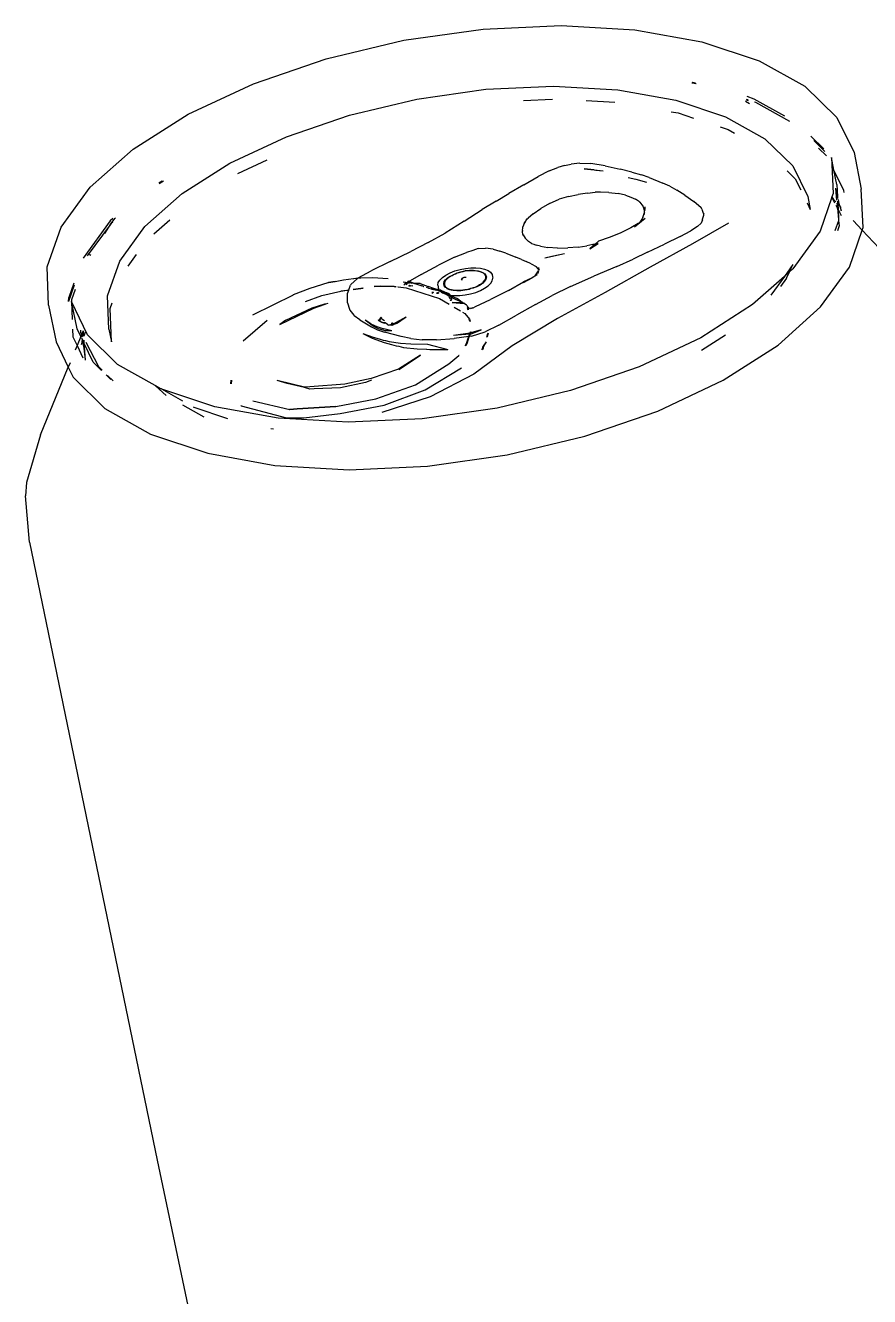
# Model space of a CAD drawing. Header units: millimetres. Extents: x -650 to 3773, y 316 to 2389.
# Drawn here: x 1401.94 to 1409.22, y 2040.49 to 2051.45 of the extents above; entities that cross this region are included whole.
import ezdxf

# ---------------------------------------------------------------- set-up
doc = ezdxf.new("R2010")
doc.units = ezdxf.units.MM

# ---------------------------------------------------------------- blocks, each defined once
blk = doc.blocks.new('A$Ca364616d')
for p, q in [((244.496, 467.234), (245.169, 467.265)), ((245.169, 467.265), (245.806, 467.228)), ((243.812, 467.137), (244.496, 467.234)), ((245.806, 467.228), (246.383, 467.125)), ((243.144, 466.978), (243.812, 467.137)), ((246.383, 467.125), (246.877, 466.961)), ((242.517, 466.763), (243.144, 466.978)), ((246.877, 466.961), (247.27, 466.741)), ((241.955, 466.5), (242.517, 466.763)), ((243.926, 466.631), (244.519, 466.715)), ((244.519, 466.715), (245.104, 466.742)), ((245.104, 466.742), (245.657, 466.71)), ((245.657, 466.71), (246.157, 466.621)), ((246.332, 466.762), (246.297, 466.768)), ((246.316, 466.77), (246.299, 466.773)), ((246.3, 466.776), (246.316, 466.77)), ((246.328, 466.768), (246.316, 466.77)), ((246.316, 466.77), (246.33, 466.766)), ((247.27, 466.741), (247.545, 466.473)), ((243.346, 466.493), (243.926, 466.631)), ((244.846, 466.619), (245.094, 466.63)), ((245.386, 466.617), (245.632, 466.603)), ((246.157, 466.621), (246.586, 466.478)), ((246.758, 466.612), (246.793, 466.592)), ((246.785, 466.614), (246.764, 466.621)), ((246.781, 466.624), (246.768, 466.628)), ((246.833, 466.631), (246.773, 466.652)), ((247.097, 466.483), (246.833, 466.631)), ((246.848, 466.602), (246.837, 466.605)), ((247.14, 466.438), (246.848, 466.602)), ((241.48, 466.198), (241.955, 466.5)), ((242.802, 466.306), (243.346, 466.493)), ((246.119, 466.521), (246.179, 466.511)), ((246.179, 466.511), (246.31, 466.467)), ((246.539, 466.391), (246.608, 466.368)), ((246.586, 466.478), (246.926, 466.287)), ((247.545, 466.473), (247.694, 466.169)), ((242.314, 466.077), (242.802, 466.306)), ((246.608, 466.368), (246.663, 466.337)), ((246.926, 466.287), (247.166, 466.055)), ((247.434, 466.203), (247.323, 466.311)), ((247.443, 466.18), (247.347, 466.273)), ((241.11, 465.87), (241.48, 466.198)), ((247.456, 466.142), (247.388, 466.208)), ((247.694, 466.169), (247.757, 465.855)), ((241.902, 465.816), (242.314, 466.077)), ((242.382, 465.989), (242.636, 466.108)), ((245.199, 466.059), (245.14, 466.042)), ((245.199, 466.059), (245.257, 466.069)), ((245.33, 466.077), (245.257, 466.069)), ((245.33, 466.077), (245.425, 466.076)), ((245.55, 466.055), (245.425, 466.076)), ((245.55, 466.055), (245.678, 466.027)), ((247.166, 466.055), (247.295, 465.79)), ((247.499, 466.127), (247.513, 465.816)), ((247.52, 466.019), (247.499, 466.127)), ((244.848, 465.892), (244.972, 465.962)), ((245.067, 466.011), (244.972, 465.962)), ((245.067, 466.011), (245.14, 466.042)), ((245.453, 466.022), (245.367, 466.028)), ((245.367, 466.028), (245.453, 466.02)), ((245.453, 466.022), (245.532, 466.012)), ((245.467, 466.018), (245.532, 466.012)), ((245.779, 466.002), (245.678, 466.027)), ((245.747, 465.956), (245.814, 465.939)), ((245.779, 466.002), (245.861, 465.978)), ((245.814, 465.939), (245.905, 465.914)), ((245.928, 465.954), (245.861, 465.978)), ((245.928, 465.954), (246.045, 465.907)), ((247.117, 466.013), (247.188, 465.944)), ((247.188, 465.944), (247.236, 465.847)), ((247.607, 465.842), (247.52, 466.019)), ((247.546, 465.893), (247.52, 466.019)), ((240.86, 465.528), (241.11, 465.87)), ((241.73, 465.924), (241.701, 465.905)), ((241.742, 465.924), (241.705, 465.901)), ((244.848, 465.892), (244.719, 465.816)), ((245.509, 465.828), (245.462, 465.827)), ((245.58, 465.824), (245.509, 465.828)), ((246.106, 465.88), (246.045, 465.907)), ((246.106, 465.88), (246.168, 465.846)), ((246.236, 465.803), (246.168, 465.846)), ((247.533, 465.863), (247.535, 465.859)), ((247.535, 465.859), (247.544, 465.76)), ((247.535, 465.859), (247.551, 465.79)), ((247.546, 465.893), (247.551, 465.79)), ((247.608, 465.826), (247.607, 465.842)), ((247.773, 465.525), (247.757, 465.855)), ((241.581, 465.531), (241.902, 465.816)), ((244.608, 465.752), (244.489, 465.68)), ((244.608, 465.752), (244.719, 465.816)), ((245.07, 465.731), (244.994, 465.688)), ((245.07, 465.731), (245.152, 465.767)), ((245.233, 465.792), (245.152, 465.767)), ((245.233, 465.792), (245.315, 465.809)), ((245.398, 465.82), (245.315, 465.809)), ((245.398, 465.82), (245.462, 465.827)), ((245.58, 465.824), (245.662, 465.816)), ((245.723, 465.802), (245.662, 465.816)), ((245.723, 465.802), (245.769, 465.786)), ((245.769, 465.786), (245.811, 465.767)), ((245.844, 465.746), (245.811, 465.767)), ((245.844, 465.746), (245.846, 465.743)), ((245.846, 465.743), (245.848, 465.741)), ((245.848, 465.741), (245.873, 465.709)), ((246.236, 465.803), (246.314, 465.749)), ((246.375, 465.694), (246.314, 465.749)), ((247.29, 465.735), (247.317, 465.68)), ((247.295, 465.79), (247.317, 465.68)), ((247.502, 465.785), (247.401, 465.492)), ((247.502, 465.785), (247.501, 465.788)), ((247.502, 465.792), (247.504, 465.789)), ((247.504, 465.789), (247.502, 465.785)), ((247.529, 465.733), (247.502, 465.785)), ((247.513, 465.816), (247.504, 465.789)), ((247.504, 465.789), (247.517, 465.766)), ((247.517, 465.766), (247.536, 465.745)), ((247.547, 465.734), (247.554, 465.726)), ((247.547, 465.734), (247.551, 465.691)), ((247.551, 465.79), (247.551, 465.774)), ((247.551, 465.79), (247.553, 465.778)), ((247.552, 465.751), (247.554, 465.726)), ((247.554, 465.726), (247.571, 465.708)), ((247.554, 465.726), (247.556, 465.681)), ((247.557, 465.764), (247.564, 465.732)), ((247.564, 465.732), (247.571, 465.708)), ((244.333, 465.579), (244.489, 465.68)), ((244.929, 465.641), (244.884, 465.604)), ((244.929, 465.641), (244.994, 465.688)), ((245.87, 465.717), (245.873, 465.709)), ((245.873, 465.61), (245.871, 465.605)), ((245.873, 465.709), (245.876, 465.703)), ((245.873, 465.61), (245.885, 465.645)), ((245.876, 465.703), (245.886, 465.676)), ((245.885, 465.645), (245.886, 465.647)), ((245.885, 465.645), (245.886, 465.636)), ((245.886, 465.676), (245.889, 465.686)), ((245.886, 465.676), (245.886, 465.655)), ((245.886, 465.676), (245.893, 465.667)), ((245.886, 465.655), (245.887, 465.65)), ((245.886, 465.647), (245.887, 465.65)), ((245.89, 465.702), (245.889, 465.686)), ((245.889, 465.686), (245.894, 465.68)), ((245.889, 465.686), (245.892, 465.685)), ((245.89, 465.702), (245.892, 465.685)), ((245.892, 465.685), (245.894, 465.68)), ((246.379, 465.69), (246.375, 465.694)), ((246.382, 465.682), (246.379, 465.69)), ((246.382, 465.682), (246.395, 465.646)), ((246.389, 465.595), (246.398, 465.629)), ((246.395, 465.646), (246.398, 465.638)), ((246.398, 465.629), (246.398, 465.638)), ((247.551, 465.691), (247.539, 465.713)), ((247.556, 465.681), (247.551, 465.691)), ((247.551, 465.691), (247.56, 465.594)), ((247.556, 465.681), (247.56, 465.594)), ((247.586, 465.624), (247.556, 465.681)), ((247.571, 465.708), (247.584, 465.667)), ((247.571, 465.708), (247.582, 465.696)), ((240.739, 465.184), (240.86, 465.528)), ((241.283, 465.581), (241.048, 465.259)), ((241.281, 465.548), (241.084, 465.279)), ((241.235, 465.473), (241.291, 465.557)), ((241.291, 465.557), (241.281, 465.548)), ((241.306, 465.601), (241.283, 465.581)), ((241.291, 465.557), (241.321, 465.602)), ((241.306, 465.57), (241.291, 465.557)), ((241.321, 465.602), (241.327, 465.608)), ((241.364, 465.234), (241.581, 465.531)), ((241.659, 465.47), (241.796, 465.591)), ((244.333, 465.579), (244.17, 465.476)), ((244.835, 465.497), (244.838, 465.522)), ((244.838, 465.522), (244.839, 465.525)), ((244.839, 465.525), (244.84, 465.529)), ((244.851, 465.557), (244.84, 465.529)), ((244.851, 465.557), (244.861, 465.576)), ((244.861, 465.576), (244.853, 465.564)), ((244.861, 465.576), (244.864, 465.582)), ((244.864, 465.582), (244.876, 465.598)), ((244.868, 465.59), (244.876, 465.598)), ((244.876, 465.598), (244.877, 465.599)), ((244.877, 465.599), (244.884, 465.604)), ((245.769, 465.52), (245.678, 465.476)), ((245.834, 465.559), (245.769, 465.52)), ((245.803, 465.53), (245.846, 465.565)), ((245.803, 465.53), (245.834, 465.559)), ((245.834, 465.559), (245.847, 465.571)), ((245.845, 465.565), (245.834, 465.559)), ((245.845, 465.565), (245.895, 465.605)), ((245.871, 465.605), (245.847, 465.571)), ((246.346, 465.533), (246.288, 465.495)), ((246.613, 465.561), (246.302, 465.382)), ((246.346, 465.533), (246.375, 465.562)), ((246.387, 465.589), (246.375, 465.562)), ((246.387, 465.589), (246.389, 465.595)), ((247.56, 465.581), (247.53, 465.494)), ((247.565, 465.539), (247.552, 465.495)), ((247.56, 465.594), (247.56, 465.581)), ((247.56, 465.581), (247.565, 465.539)), ((247.654, 465.182), (247.765, 465.502)), ((247.688, 465.584), (247.765, 465.502)), ((247.765, 465.502), (247.773, 465.525)), ((247.765, 465.502), (247.96, 465.295)), ((244.024, 465.394), (243.874, 465.318)), ((244.024, 465.394), (244.17, 465.476)), ((244.835, 465.497), (244.836, 465.491)), ((244.835, 465.488), (244.836, 465.491)), ((244.84, 465.464), (244.835, 465.488)), ((244.841, 465.462), (244.84, 465.464)), ((244.843, 465.456), (244.841, 465.462)), ((244.841, 465.462), (244.86, 465.431)), ((244.86, 465.431), (244.863, 465.428)), ((244.863, 465.428), (244.864, 465.427)), ((244.864, 465.427), (244.889, 465.403)), ((244.914, 465.387), (244.889, 465.403)), ((245.49, 465.405), (245.462, 465.379)), ((245.582, 465.438), (245.49, 465.405)), ((245.678, 465.476), (245.582, 465.438)), ((246.194, 465.445), (246.059, 465.38)), ((246.194, 465.445), (246.288, 465.495)), ((247.401, 465.492), (247.168, 465.169)), ((241.109, 465.29), (241.105, 465.285)), ((241.108, 465.283), (241.114, 465.291)), ((241.437, 465.192), (241.508, 465.29)), ((243.696, 465.232), (243.874, 465.318)), ((244.251, 465.268), (244.354, 465.307)), ((244.408, 465.325), (244.354, 465.307)), ((244.454, 465.342), (244.408, 465.325)), ((244.454, 465.342), (244.518, 465.346)), ((244.583, 465.337), (244.518, 465.346)), ((244.583, 465.337), (244.642, 465.32)), ((244.692, 465.303), (244.642, 465.32)), ((244.692, 465.303), (244.731, 465.287)), ((244.731, 465.287), (244.78, 465.268)), ((244.914, 465.387), (244.934, 465.379)), ((244.934, 465.379), (244.955, 465.371)), ((244.991, 465.362), (244.955, 465.371)), ((244.991, 465.362), (245.056, 465.352)), ((245.029, 465.261), (245.198, 465.3)), ((245.139, 465.346), (245.056, 465.352)), ((245.089, 465.277), (245.198, 465.3)), ((245.139, 465.346), (245.228, 465.348)), ((245.315, 465.355), (245.228, 465.348)), ((245.315, 465.355), (245.39, 465.366)), ((245.443, 465.376), (245.39, 465.366)), ((245.418, 465.339), (245.489, 465.387)), ((245.462, 465.379), (245.418, 465.339)), ((245.462, 465.379), (245.443, 465.376)), ((245.489, 465.387), (245.462, 465.379)), ((245.913, 465.311), (245.789, 465.252)), ((245.913, 465.311), (246.059, 465.38)), ((246.302, 465.382), (245.938, 465.183)), ((240.751, 464.854), (240.739, 465.184)), ((241.259, 464.936), (241.364, 465.234)), ((243.696, 465.232), (243.531, 465.151)), ((243.962, 465.118), (244.112, 465.2)), ((244.251, 465.268), (244.112, 465.2)), ((244.344, 465.171), (244.39, 465.176)), ((244.39, 465.176), (244.434, 465.177)), ((244.434, 465.177), (244.475, 465.173)), ((244.475, 465.173), (244.51, 465.165)), ((244.828, 465.248), (244.78, 465.268)), ((244.828, 465.248), (244.867, 465.232)), ((244.912, 465.212), (244.867, 465.232)), ((244.912, 465.212), (244.955, 465.187)), ((244.975, 465.166), (244.955, 465.187)), ((244.976, 465.171), (244.976, 465.18)), ((245.029, 465.261), (245.089, 465.277)), ((245.648, 465.188), (245.452, 465.104)), ((245.938, 465.183), (245.549, 464.964)), ((245.648, 465.188), (245.789, 465.252)), ((247.168, 465.206), (247.094, 465.103)), ((247.138, 465.143), (247.168, 465.206)), ((247.406, 464.839), (247.654, 465.182)), ((243.22, 465.058), (243.294, 465.073)), ((243.222, 465.058), (243.292, 465.073)), ((243.292, 465.073), (243.294, 465.073)), ((243.294, 465.073), (243.379, 465.083)), ((243.415, 465.085), (243.357, 465.032)), ((243.379, 465.083), (243.443, 465.09)), ((243.379, 465.083), (243.441, 465.09)), ((243.379, 465.083), (243.381, 465.083)), ((243.441, 465.09), (243.38, 465.081)), ((243.415, 465.085), (243.38, 465.081)), ((243.381, 465.083), (243.417, 465.087)), ((243.443, 465.088), (243.415, 465.085)), ((243.417, 465.087), (243.415, 465.085)), ((243.421, 465.09), (243.417, 465.087)), ((243.417, 465.087), (243.441, 465.09)), ((243.421, 465.09), (243.531, 465.151)), ((243.441, 465.09), (243.443, 465.09)), ((243.443, 465.09), (243.542, 465.092)), ((243.542, 465.092), (243.543, 465.092)), ((243.543, 465.092), (243.678, 465.084)), ((243.678, 465.084), (243.679, 465.084)), ((243.853, 465.064), (243.841, 465.05)), ((243.962, 465.118), (243.847, 465.052)), ((243.847, 465.052), (243.853, 465.064)), ((244.11, 465.049), (244.124, 465.071)), ((244.124, 465.071), (244.146, 465.093)), ((244.146, 465.093), (244.176, 465.113)), ((244.161, 465.058), (244.171, 465.075)), ((244.161, 465.058), (244.173, 465.072)), ((244.162, 465.055), (244.173, 465.072)), ((244.17, 465.063), (244.163, 465.047)), ((244.184, 465.08), (244.17, 465.063)), ((244.173, 465.072), (244.171, 465.075)), ((244.173, 465.072), (244.19, 465.089)), ((244.176, 465.113), (244.212, 465.132)), ((244.204, 465.096), (244.184, 465.08)), ((244.19, 465.089), (244.213, 465.105)), ((244.229, 465.111), (244.204, 465.096)), ((244.212, 465.132), (244.253, 465.149)), ((244.213, 465.105), (244.229, 465.111)), ((244.258, 465.125), (244.229, 465.111)), ((244.229, 465.111), (244.241, 465.12)), ((244.241, 465.12), (244.258, 465.125)), ((244.253, 465.149), (244.298, 465.162)), ((244.291, 465.136), (244.258, 465.125)), ((244.258, 465.125), (244.273, 465.132)), ((244.273, 465.132), (244.291, 465.136)), ((244.325, 465.144), (244.291, 465.136)), ((244.291, 465.136), (244.307, 465.142)), ((244.298, 465.162), (244.344, 465.171)), ((244.307, 465.142), (244.325, 465.144)), ((244.311, 465.078), (244.318, 465.086)), ((244.311, 465.076), (244.318, 465.086)), ((244.312, 465.081), (244.311, 465.078)), ((244.311, 465.078), (244.311, 465.076)), ((244.311, 465.076), (244.312, 465.074)), ((244.312, 465.081), (244.318, 465.086)), ((244.312, 465.074), (244.318, 465.086)), ((244.315, 465.084), (244.312, 465.081)), ((244.312, 465.074), (244.314, 465.072)), ((244.314, 465.072), (244.318, 465.086)), ((244.314, 465.072), (244.317, 465.07)), ((244.318, 465.086), (244.315, 465.084)), ((244.317, 465.07), (244.318, 465.086)), ((244.346, 465.094), (244.318, 465.086)), ((244.341, 465.094), (244.318, 465.086)), ((244.336, 465.093), (244.318, 465.086)), ((244.331, 465.092), (244.318, 465.086)), ((244.36, 465.15), (244.325, 465.144)), ((244.325, 465.144), (244.343, 465.149)), ((244.336, 465.093), (244.331, 465.092)), ((244.341, 465.094), (244.336, 465.093)), ((244.346, 465.094), (244.341, 465.094)), ((244.342, 465.153), (244.378, 465.157)), ((244.343, 465.149), (244.342, 465.153)), ((244.342, 465.153), (244.378, 465.153)), ((244.343, 465.149), (244.378, 465.153)), ((244.351, 465.094), (244.346, 465.094)), ((244.395, 465.152), (244.36, 465.15)), ((244.378, 465.157), (244.412, 465.157)), ((244.378, 465.153), (244.378, 465.157)), ((244.378, 465.157), (244.413, 465.154)), ((244.378, 465.153), (244.413, 465.154)), ((244.427, 465.151), (244.395, 465.152)), ((244.413, 465.154), (244.412, 465.157)), ((244.413, 465.154), (244.444, 465.151)), ((244.456, 465.147), (244.427, 465.151)), ((244.444, 465.151), (244.472, 465.145)), ((244.48, 465.139), (244.456, 465.147)), ((244.472, 465.145), (244.494, 465.136)), ((244.5, 465.129), (244.48, 465.139)), ((244.494, 465.136), (244.511, 465.124)), ((244.498, 465.052), (244.512, 465.069)), ((244.51, 465.064), (244.498, 465.052)), ((244.513, 465.116), (244.5, 465.129)), ((244.51, 465.165), (244.539, 465.154)), ((244.521, 465.081), (244.51, 465.061)), ((244.521, 465.078), (244.51, 465.061)), ((244.512, 465.069), (244.51, 465.064)), ((244.51, 465.061), (244.51, 465.064)), ((244.511, 465.124), (244.521, 465.11)), ((244.512, 465.069), (244.519, 465.086)), ((244.521, 465.081), (244.512, 465.069)), ((244.519, 465.102), (244.513, 465.116)), ((244.519, 465.086), (244.519, 465.102)), ((244.521, 465.11), (244.521, 465.114)), ((244.521, 465.114), (244.524, 465.095)), ((244.521, 465.11), (244.525, 465.098)), ((244.521, 465.11), (244.524, 465.095)), ((244.525, 465.098), (244.521, 465.081)), ((244.525, 465.098), (244.521, 465.078)), ((244.524, 465.095), (244.521, 465.078)), ((244.521, 465.078), (244.521, 465.081)), ((244.524, 465.095), (244.525, 465.098)), ((244.539, 465.154), (244.561, 465.138)), ((244.561, 465.138), (244.574, 465.12)), ((244.562, 465.043), (244.576, 465.065)), ((244.574, 465.12), (244.578, 465.1)), ((244.576, 465.065), (244.581, 465.087)), ((244.578, 465.1), (244.581, 465.087)), ((244.845, 465.05), (244.92, 465.091)), ((244.92, 465.091), (244.846, 465.055)), ((244.935, 465.099), (244.92, 465.091)), ((244.943, 465.104), (244.935, 465.099)), ((244.946, 465.106), (244.943, 465.104)), ((244.946, 465.106), (244.975, 465.15)), ((244.946, 465.106), (244.965, 465.119)), ((244.975, 465.15), (244.968, 465.126)), ((244.975, 465.166), (244.976, 465.171)), ((244.979, 465.163), (244.975, 465.166)), ((244.977, 465.157), (244.975, 465.166)), ((244.975, 465.15), (244.977, 465.157)), ((244.975, 465.151), (244.977, 465.157)), ((244.975, 465.15), (244.975, 465.151)), ((244.979, 465.163), (244.976, 465.171)), ((244.983, 465.159), (244.979, 465.163)), ((245.25, 465.016), (245.452, 465.104)), ((247.094, 465.103), (246.82, 464.859)), ((247.094, 465.103), (246.976, 464.94)), ((247.111, 465.086), (247.06, 465.015)), ((247.138, 465.143), (247.094, 465.103)), ((247.111, 465.086), (247.138, 465.143)), ((247.168, 465.169), (247.138, 465.143)), ((240.972, 465.028), (240.922, 464.886)), ((240.969, 465.044), (240.925, 464.921)), ((240.98, 464.99), (240.948, 464.9)), ((242.862, 464.946), (243.006, 465.002)), ((243.006, 465.002), (243.007, 465.002)), ((243.007, 465.002), (243.162, 465.051)), ((243.106, 464.937), (243.27, 464.975)), ((243.162, 465.051), (243.22, 465.058)), ((243.162, 465.051), (243.163, 465.051)), ((243.163, 465.051), (243.22, 465.058)), ((243.22, 465.058), (243.163, 465.049)), ((243.222, 465.056), (243.163, 465.049)), ((243.22, 465.058), (243.222, 465.058)), ((243.22, 465.058), (243.222, 465.058)), ((243.27, 464.975), (243.322, 464.983)), ((243.271, 464.975), (243.322, 464.983)), ((243.271, 464.975), (243.323, 464.983)), ((243.271, 464.974), (243.323, 464.983)), ((243.323, 464.982), (243.271, 464.973)), ((243.323, 464.982), (243.271, 464.974)), ((243.323, 464.981), (243.271, 464.973)), ((243.322, 464.983), (243.338, 464.985)), ((243.323, 464.983), (243.339, 464.985)), ((243.323, 464.983), (243.339, 464.985)), ((243.323, 464.983), (243.338, 464.985)), ((243.338, 464.984), (243.323, 464.982)), ((243.338, 464.984), (243.323, 464.982)), ((243.338, 464.983), (243.323, 464.981)), ((243.327, 464.954), (243.338, 464.983)), ((243.327, 464.883), (243.327, 464.954)), ((243.338, 464.985), (243.34, 464.988)), ((243.338, 464.983), (243.338, 464.985)), ((243.34, 464.988), (243.354, 465.027)), ((243.357, 465.032), (243.354, 465.027)), ((243.376, 464.99), (243.4, 464.993)), ((243.376, 464.99), (243.4, 464.993)), ((243.376, 464.99), (243.4, 464.993)), ((243.4, 464.992), (243.377, 464.989)), ((243.377, 464.989), (243.4, 464.992)), ((243.4, 464.991), (243.377, 464.988)), ((243.4, 464.991), (243.377, 464.988)), ((243.4, 464.993), (243.464, 465.003)), ((243.4, 464.993), (243.463, 465.002)), ((243.4, 464.993), (243.463, 465.002)), ((243.461, 465.001), (243.4, 464.991)), ((243.462, 465.001), (243.4, 464.992)), ((243.4, 464.993), (243.462, 465.001)), ((243.46, 465), (243.4, 464.991)), ((243.558, 465.014), (243.616, 465.018)), ((243.616, 465.018), (243.558, 465.014)), ((243.558, 465.014), (243.616, 465.017)), ((243.616, 465.016), (243.558, 465.013)), ((243.616, 465.016), (243.558, 465.014)), ((243.616, 465.018), (243.73, 465.016)), ((243.731, 465.014), (243.616, 465.017)), ((243.731, 465.014), (243.616, 465.016)), ((243.73, 465.016), (243.744, 465.013)), ((243.744, 465.013), (243.731, 465.014)), ((243.746, 465.014), (243.744, 465.013)), ((243.765, 465.012), (243.763, 465.01)), ((243.764, 465.011), (243.765, 465.012)), ((243.765, 465.012), (243.833, 465.003)), ((243.828, 465.051), (243.807, 465.054)), ((243.832, 465.047), (243.807, 465.054)), ((243.829, 465.04), (243.813, 465.026)), ((243.82, 465.038), (243.829, 465.04)), ((243.828, 465.051), (243.841, 465.05)), ((243.829, 465.04), (243.831, 465.04)), ((243.831, 465.04), (243.832, 465.042)), ((243.833, 465.043), (243.832, 465.047)), ((243.833, 465.043), (243.832, 465.042)), ((243.835, 465.043), (243.833, 465.043)), ((243.835, 465.039), (243.833, 465.043)), ((243.833, 465.003), (244.121, 464.911)), ((243.837, 465.047), (243.835, 465.043)), ((243.844, 465.046), (243.835, 465.043)), ((243.835, 465.03), (243.842, 465.043)), ((243.835, 465.043), (243.842, 465.043)), ((243.835, 465.039), (243.835, 465.03)), ((243.841, 465.05), (243.837, 465.047)), ((243.844, 465.05), (243.841, 465.05)), ((243.842, 465.043), (243.844, 465.046)), ((243.842, 465.043), (243.857, 465.046)), ((243.845, 465.051), (243.844, 465.05)), ((243.844, 465.046), (243.844, 465.05)), ((243.849, 465.049), (243.844, 465.046)), ((243.847, 465.052), (243.845, 465.051)), ((243.845, 465.051), (243.849, 465.049)), ((243.849, 465.049), (243.85, 465.049)), ((243.866, 465.048), (243.849, 465.049)), ((243.85, 465.049), (243.852, 465.049)), ((243.869, 465.056), (243.852, 465.049)), ((243.852, 465.049), (243.858, 465.049)), ((243.857, 465.046), (243.852, 465.049)), ((243.855, 465.021), (243.863, 465.026)), ((243.864, 465.019), (243.855, 465.021)), ((243.855, 465.021), (243.872, 465.02)), ((243.859, 465.045), (243.857, 465.046)), ((243.858, 465.049), (243.866, 465.048)), ((243.866, 465.048), (243.859, 465.045)), ((243.863, 465.026), (243.872, 465.02)), ((243.872, 465.02), (243.864, 465.019)), ((243.883, 465.046), (243.866, 465.048)), ((243.884, 465.042), (243.866, 465.048)), ((243.898, 465.043), (243.869, 465.056)), ((243.872, 465.02), (243.887, 465.025)), ((243.889, 465.019), (243.872, 465.02)), ((243.883, 465.046), (243.898, 465.043)), ((243.883, 465.046), (243.884, 465.042)), ((243.889, 465.019), (243.887, 465.025)), ((243.902, 465.041), (243.898, 465.043)), ((243.905, 465.041), (243.902, 465.041)), ((243.955, 465.04), (243.905, 465.041)), ((243.905, 465.041), (243.917, 465.038)), ((243.917, 465.038), (243.969, 465.02)), ((243.955, 465.04), (244.023, 465.016)), ((243.976, 465.019), (243.969, 465.02)), ((243.983, 465.016), (243.976, 465.019)), ((243.983, 465.016), (243.985, 465.016)), ((244.027, 465), (244.008, 465.007)), ((244.073, 464.999), (244.023, 465.016)), ((244.027, 465), (244.03, 465)), ((244.03, 465), (244.05, 464.995)), ((244.056, 464.992), (244.05, 464.995)), ((244.05, 464.995), (244.059, 464.995)), ((244.056, 464.992), (244.059, 464.995)), ((244.056, 464.992), (244.098, 464.983)), ((244.065, 464.966), (244.056, 464.964)), ((244.056, 464.964), (244.063, 464.957)), ((244.079, 464.994), (244.059, 464.995)), ((244.065, 464.966), (244.063, 464.957)), ((244.088, 464.993), (244.073, 464.999)), ((244.079, 464.994), (244.088, 464.993)), ((244.09, 464.992), (244.088, 464.993)), ((244.105, 464.99), (244.09, 464.992)), ((244.122, 464.979), (244.09, 464.992)), ((244.111, 464.963), (244.095, 464.959)), ((244.095, 464.959), (244.112, 464.958)), ((244.135, 464.969), (244.098, 464.983)), ((244.105, 465.027), (244.11, 465.049)), ((244.105, 465.027), (244.108, 465.013)), ((244.117, 464.987), (244.105, 464.99)), ((244.108, 465.013), (244.112, 464.993)), ((244.111, 464.963), (244.112, 464.958)), ((244.112, 464.993), (244.117, 464.987)), ((244.132, 464.983), (244.117, 464.987)), ((244.117, 464.987), (244.122, 464.979)), ((244.172, 464.96), (244.122, 464.979)), ((244.122, 464.979), (244.125, 464.975)), ((244.125, 464.975), (244.135, 464.969)), ((244.132, 464.983), (244.157, 464.972)), ((244.139, 464.967), (244.135, 464.969)), ((244.177, 464.951), (244.139, 464.967)), ((244.139, 464.967), (244.147, 464.96)), ((244.147, 464.96), (244.176, 464.948)), ((244.157, 465.041), (244.161, 465.058)), ((244.157, 465.041), (244.162, 465.055)), ((244.16, 465.025), (244.157, 465.041)), ((244.158, 465.038), (244.157, 465.041)), ((244.157, 464.972), (244.183, 464.962)), ((244.158, 465.038), (244.162, 465.055)), ((244.16, 465.025), (244.158, 465.038)), ((244.161, 465.022), (244.158, 465.038)), ((244.161, 465.022), (244.16, 465.025)), ((244.162, 465.055), (244.161, 465.058)), ((244.17, 465.011), (244.161, 465.022)), ((244.163, 465.047), (244.163, 465.031)), ((244.163, 465.031), (244.17, 465.016)), ((244.17, 465.016), (244.183, 465.004)), ((244.183, 465.004), (244.17, 465.011)), ((244.171, 465.008), (244.17, 465.011)), ((244.183, 465.004), (244.171, 465.008)), ((244.21, 464.941), (244.172, 464.96)), ((244.183, 465.004), (244.202, 464.993)), ((244.187, 464.999), (244.183, 465.004)), ((244.205, 464.951), (244.183, 464.962)), ((244.202, 464.993), (244.187, 464.999)), ((244.188, 464.996), (244.187, 464.999)), ((244.211, 464.987), (244.188, 464.996)), ((244.21, 464.99), (244.202, 464.993)), ((244.22, 464.988), (244.21, 464.99)), ((244.238, 464.981), (244.211, 464.987)), ((244.22, 464.988), (244.227, 464.986)), ((244.235, 464.985), (244.227, 464.986)), ((244.237, 464.984), (244.235, 464.985)), ((244.24, 464.984), (244.237, 464.984)), ((244.27, 464.979), (244.238, 464.981)), ((244.256, 464.982), (244.24, 464.984)), ((244.269, 464.981), (244.256, 464.982)), ((244.27, 464.979), (244.269, 464.981)), ((244.288, 464.981), (244.269, 464.981)), ((244.303, 464.982), (244.27, 464.979)), ((244.304, 464.979), (244.27, 464.979)), ((244.303, 464.982), (244.288, 464.981)), ((244.322, 464.983), (244.303, 464.982)), ((244.304, 464.979), (244.303, 464.982)), ((244.339, 464.986), (244.304, 464.979)), ((244.34, 464.983), (244.304, 464.979)), ((244.339, 464.986), (244.322, 464.983)), ((244.357, 464.988), (244.339, 464.986)), ((244.34, 464.983), (244.339, 464.986)), ((244.357, 464.988), (244.34, 464.983)), ((244.375, 464.993), (244.357, 464.988)), ((244.376, 464.99), (244.357, 464.988)), ((244.392, 464.997), (244.375, 464.993)), ((244.392, 464.997), (244.376, 464.99)), ((244.389, 464.952), (244.433, 464.965)), ((244.41, 465.003), (244.392, 464.997)), ((244.41, 465), (244.392, 464.997)), ((244.424, 465.008), (244.41, 465.003)), ((244.424, 465.008), (244.41, 465)), ((244.442, 465.016), (244.424, 465.008)), ((244.442, 465.013), (244.424, 465.008)), ((244.433, 464.965), (244.474, 464.981)), ((244.47, 465.028), (244.442, 465.013)), ((244.454, 465.021), (244.442, 465.016)), ((244.467, 465.029), (244.454, 465.021)), ((244.47, 465.031), (244.467, 465.029)), ((244.493, 465.044), (244.47, 465.028)), ((244.472, 465.032), (244.47, 465.031)), ((244.479, 465.036), (244.472, 465.032)), ((244.474, 464.981), (244.51, 465)), ((244.479, 465.036), (244.484, 465.041)), ((244.493, 465.047), (244.484, 465.041)), ((244.51, 465.061), (244.493, 465.044)), ((244.498, 465.052), (244.493, 465.047)), ((244.51, 465), (244.54, 465.021)), ((244.54, 465.021), (244.562, 465.043)), ((244.716, 464.982), (244.559, 464.904)), ((244.716, 464.982), (244.846, 465.055)), ((245.25, 465.016), (245.092, 464.939)), ((245.549, 464.964), (245.138, 464.739)), ((240.751, 464.854), (240.816, 464.54)), ((240.922, 464.886), (240.925, 464.921)), ((240.948, 464.9), (240.949, 464.886)), ((241.087, 464.598), (240.949, 464.886)), ((240.997, 464.652), (240.949, 464.886)), ((240.949, 464.886), (240.954, 464.731)), ((241.271, 464.649), (241.259, 464.936)), ((241.282, 464.826), (241.3, 464.876)), ((242.512, 464.772), (242.861, 464.945)), ((242.861, 464.945), (242.862, 464.946)), ((242.966, 464.887), (243.106, 464.937)), ((243.024, 464.831), (243.133, 464.866)), ((243.037, 464.829), (243.134, 464.864)), ((243.133, 464.866), (243.14, 464.866)), ((243.14, 464.866), (243.161, 464.873)), ((243.327, 464.874), (243.327, 464.883)), ((243.327, 464.874), (243.346, 464.819)), ((244.121, 464.911), (244.205, 464.862)), ((244.176, 464.948), (244.184, 464.946)), ((244.177, 464.951), (244.184, 464.946)), ((244.184, 464.946), (244.205, 464.932)), ((244.184, 464.946), (244.21, 464.941)), ((244.204, 464.921), (244.21, 464.923)), ((244.204, 464.921), (244.21, 464.912)), ((244.209, 464.946), (244.205, 464.951)), ((244.228, 464.92), (244.205, 464.932)), ((244.218, 464.931), (244.206, 464.938)), ((244.206, 464.938), (244.217, 464.928)), ((244.209, 464.946), (244.211, 464.944)), ((244.211, 464.944), (244.21, 464.941)), ((244.212, 464.94), (244.21, 464.941)), ((244.21, 464.912), (244.21, 464.923)), ((244.211, 464.944), (244.212, 464.94)), ((244.213, 464.939), (244.212, 464.94)), ((244.212, 464.94), (244.214, 464.94)), ((244.213, 464.939), (244.216, 464.938)), ((244.213, 464.897), (244.223, 464.902)), ((244.213, 464.897), (244.223, 464.897)), ((244.214, 464.94), (244.215, 464.94)), ((244.216, 464.938), (244.215, 464.94)), ((244.216, 464.938), (244.274, 464.911)), ((244.218, 464.931), (244.216, 464.938)), ((244.219, 464.934), (244.216, 464.938)), ((244.216, 464.938), (244.252, 464.937)), ((244.218, 464.931), (244.217, 464.928)), ((244.218, 464.931), (244.219, 464.934)), ((244.23, 464.921), (244.218, 464.931)), ((244.219, 464.934), (244.23, 464.921)), ((244.222, 464.917), (244.22, 464.912)), ((244.223, 464.902), (244.22, 464.912)), ((244.222, 464.917), (244.223, 464.902)), ((244.223, 464.897), (244.223, 464.902)), ((244.231, 464.919), (244.228, 464.92)), ((244.23, 464.921), (244.231, 464.919)), ((244.322, 464.874), (244.23, 464.878)), ((244.23, 464.878), (244.332, 464.868)), ((244.234, 464.918), (244.231, 464.919)), ((244.234, 464.918), (244.262, 464.904)), ((244.252, 464.937), (244.297, 464.938)), ((244.279, 464.896), (244.262, 464.904)), ((244.317, 464.877), (244.274, 464.911)), ((244.282, 464.896), (244.279, 464.896)), ((244.317, 464.877), (244.282, 464.896)), ((244.286, 464.891), (244.282, 464.896)), ((244.317, 464.877), (244.286, 464.891)), ((244.297, 464.938), (244.343, 464.943)), ((244.321, 464.877), (244.317, 464.877)), ((244.322, 464.874), (244.321, 464.877)), ((244.322, 464.874), (244.332, 464.868)), ((244.332, 464.871), (244.322, 464.874)), ((244.332, 464.871), (244.354, 464.857)), ((244.343, 464.943), (244.389, 464.952)), ((244.357, 464.852), (244.354, 464.857)), ((244.359, 464.85), (244.357, 464.852)), ((244.359, 464.85), (244.36, 464.847)), ((244.363, 464.842), (244.359, 464.85)), ((244.36, 464.847), (244.363, 464.842)), ((244.43, 464.842), (244.559, 464.904)), ((244.947, 464.861), (244.785, 464.769)), ((244.947, 464.861), (245.092, 464.939)), ((246.82, 464.859), (246.373, 464.573)), ((241.293, 464.538), (241.282, 464.826)), ((242.511, 464.771), (242.512, 464.772)), ((242.744, 464.688), (243.037, 464.829)), ((242.797, 464.724), (243.024, 464.831)), ((243.346, 464.819), (243.348, 464.811)), ((243.348, 464.811), (243.382, 464.767)), ((243.386, 464.763), (243.382, 464.767)), ((243.434, 464.727), (243.386, 464.763)), ((243.622, 464.75), (243.6, 464.723)), ((243.603, 464.731), (243.622, 464.75)), ((243.624, 464.735), (243.622, 464.735)), ((243.646, 464.719), (243.624, 464.735)), ((243.725, 464.693), (243.833, 464.755)), ((243.749, 464.698), (243.833, 464.755)), ((244.248, 464.836), (244.302, 464.805)), ((244.319, 464.794), (244.34, 464.782)), ((244.34, 464.782), (244.378, 464.734)), ((244.361, 464.835), (244.359, 464.829)), ((244.365, 464.822), (244.359, 464.829)), ((244.361, 464.835), (244.365, 464.822)), ((244.363, 464.842), (244.365, 464.842)), ((244.365, 464.842), (244.372, 464.833)), ((244.365, 464.822), (244.369, 464.823)), ((244.366, 464.817), (244.365, 464.822)), ((244.365, 464.822), (244.369, 464.814)), ((244.369, 464.814), (244.366, 464.817)), ((244.369, 464.823), (244.369, 464.814)), ((244.374, 464.83), (244.372, 464.833)), ((244.375, 464.829), (244.374, 464.83)), ((244.375, 464.829), (244.408, 464.832)), ((244.38, 464.824), (244.375, 464.829)), ((244.378, 464.734), (244.379, 464.734)), ((244.379, 464.734), (244.385, 464.716)), ((244.379, 464.734), (244.38, 464.733)), ((244.38, 464.733), (244.386, 464.715)), ((244.408, 464.832), (244.385, 464.822)), ((244.408, 464.832), (244.412, 464.833)), ((244.412, 464.833), (244.43, 464.842)), ((244.633, 464.683), (244.785, 464.769)), ((245.138, 464.739), (244.748, 464.504)), ((247.039, 464.51), (247.406, 464.839)), ((240.958, 464.649), (240.96, 464.583)), ((241.029, 464.586), (240.997, 464.652)), ((241.03, 464.619), (241.029, 464.64)), ((241.048, 464.632), (241.037, 464.606)), ((241.048, 464.632), (241.043, 464.594)), ((241.048, 464.632), (241.051, 464.588)), ((241.057, 464.589), (241.068, 464.625)), ((241.271, 464.649), (241.293, 464.538)), ((242.428, 464.548), (242.634, 464.726)), ((242.797, 464.724), (242.744, 464.688)), ((243.434, 464.727), (243.536, 464.667)), ((243.53, 464.695), (243.481, 464.724)), ((243.548, 464.675), (243.481, 464.724)), ((243.53, 464.695), (243.581, 464.67)), ((243.536, 464.667), (243.587, 464.643)), ((243.596, 464.652), (243.548, 464.675)), ((243.581, 464.67), (243.642, 464.65)), ((243.587, 464.643), (243.647, 464.623)), ((243.599, 464.721), (243.594, 464.728)), ((243.594, 464.728), (243.6, 464.723)), ((243.652, 464.633), (243.596, 464.652)), ((243.599, 464.721), (243.6, 464.723)), ((243.601, 464.722), (243.599, 464.721)), ((243.617, 464.71), (243.599, 464.721)), ((243.6, 464.723), (243.603, 464.731)), ((243.6, 464.723), (243.601, 464.722)), ((243.602, 464.721), (243.601, 464.722)), ((243.606, 464.725), (243.602, 464.721)), ((243.602, 464.721), (243.612, 464.722)), ((243.602, 464.721), (243.617, 464.71)), ((243.612, 464.722), (243.606, 464.725)), ((243.622, 464.706), (243.617, 464.71)), ((243.617, 464.71), (243.628, 464.705)), ((243.628, 464.705), (243.622, 464.706)), ((243.63, 464.704), (243.628, 464.705)), ((243.648, 464.703), (243.63, 464.704)), ((243.63, 464.704), (243.644, 464.699)), ((243.652, 464.701), (243.63, 464.704)), ((243.711, 464.632), (243.642, 464.65)), ((243.648, 464.703), (243.652, 464.701)), ((243.652, 464.701), (243.663, 464.699)), ((243.672, 464.688), (243.652, 464.701)), ((243.711, 464.632), (243.652, 464.633)), ((243.672, 464.688), (243.685, 464.686)), ((243.678, 464.683), (243.672, 464.688)), ((243.678, 464.683), (243.685, 464.686)), ((243.699, 464.681), (243.678, 464.683)), ((243.685, 464.686), (243.695, 464.689)), ((243.685, 464.686), (243.706, 464.683)), ((243.695, 464.689), (243.706, 464.683)), ((243.701, 464.682), (243.699, 464.681)), ((243.706, 464.683), (243.701, 464.682)), ((243.713, 464.681), (243.701, 464.682)), ((243.715, 464.699), (243.703, 464.696)), ((243.703, 464.696), (243.724, 464.693)), ((243.707, 464.684), (243.706, 464.683)), ((243.749, 464.698), (243.707, 464.684)), ((243.707, 464.684), (243.725, 464.693)), ((243.707, 464.684), (243.713, 464.681)), ((243.713, 464.681), (243.72, 464.684)), ((243.724, 464.693), (243.715, 464.699)), ((243.749, 464.698), (243.72, 464.684)), ((243.725, 464.693), (243.724, 464.693)), ((244.381, 464.718), (244.377, 464.733)), ((244.382, 464.608), (244.389, 464.624)), ((244.39, 464.624), (244.384, 464.608)), ((244.389, 464.624), (244.384, 464.608)), ((244.391, 464.624), (244.385, 464.608)), ((244.387, 464.606), (244.479, 464.643)), ((244.391, 464.624), (244.388, 464.615)), ((244.479, 464.643), (244.392, 464.616)), ((244.398, 464.588), (244.515, 464.625)), ((244.633, 464.683), (244.515, 464.625)), ((240.816, 464.54), (240.92, 464.321)), ((240.96, 464.583), (240.997, 464.507)), ((241.029, 464.586), (240.997, 464.507)), ((241.034, 464.599), (241.029, 464.586)), ((241.031, 464.582), (241.029, 464.586)), ((241.03, 464.619), (241.034, 464.599)), ((241.037, 464.606), (241.03, 464.619)), ((241.037, 464.606), (241.034, 464.599)), ((241.034, 464.599), (241.037, 464.583)), ((241.04, 464.561), (241.035, 464.516)), ((241.035, 464.516), (241.043, 464.544)), ((241.04, 464.567), (241.036, 464.572)), ((241.043, 464.594), (241.037, 464.606)), ((241.04, 464.563), (241.04, 464.567)), ((241.04, 464.561), (241.04, 464.563)), ((241.045, 464.551), (241.04, 464.561)), ((241.04, 464.561), (241.043, 464.544)), ((241.043, 464.594), (241.042, 464.585)), ((241.047, 464.586), (241.043, 464.594)), ((241.043, 464.544), (241.045, 464.551)), ((241.043, 464.544), (241.054, 464.485)), ((241.045, 464.551), (241.048, 464.559)), ((241.056, 464.53), (241.045, 464.551)), ((241.054, 464.554), (241.056, 464.53)), ((241.056, 464.53), (241.067, 464.382)), ((241.135, 464.363), (241.056, 464.53)), ((241.184, 464.322), (241.074, 464.534)), ((241.346, 464.344), (241.087, 464.598)), ((243.46, 464.61), (243.54, 464.57)), ((243.46, 464.61), (243.548, 464.579)), ((243.54, 464.57), (243.644, 464.534)), ((243.548, 464.579), (243.6, 464.564)), ((243.6, 464.564), (243.634, 464.554)), ((243.634, 464.554), (243.654, 464.549)), ((243.644, 464.534), (243.706, 464.517)), ((243.79, 464.584), (243.647, 464.623)), ((243.654, 464.549), (243.687, 464.541)), ((243.687, 464.541), (243.786, 464.528)), ((243.706, 464.517), (243.746, 464.505)), ((243.786, 464.528), (243.875, 464.521)), ((243.873, 464.567), (243.79, 464.584)), ((243.873, 464.567), (243.972, 464.557)), ((243.875, 464.521), (244.016, 464.518)), ((244.094, 464.556), (243.972, 464.557)), ((244.016, 464.518), (244.194, 464.472)), ((244.094, 464.556), (244.247, 464.566)), ((244.384, 464.614), (244.241, 464.594)), ((244.381, 464.605), (244.241, 464.594)), ((244.373, 464.584), (244.247, 464.566)), ((244.345, 464.505), (244.356, 464.531)), ((244.357, 464.532), (244.346, 464.506)), ((244.346, 464.506), (244.356, 464.532)), ((244.346, 464.506), (244.356, 464.531)), ((244.357, 464.532), (244.347, 464.506)), ((244.357, 464.532), (244.348, 464.505)), ((244.359, 464.531), (244.348, 464.505)), ((244.37, 464.571), (244.356, 464.531)), ((244.356, 464.531), (244.367, 464.57)), ((244.356, 464.532), (244.367, 464.57)), ((244.37, 464.571), (244.359, 464.531)), ((244.371, 464.57), (244.359, 464.531)), ((244.367, 464.57), (244.382, 464.608)), ((244.367, 464.57), (244.373, 464.584)), ((244.376, 464.585), (244.37, 464.571)), ((244.384, 464.608), (244.371, 464.57)), ((244.376, 464.585), (244.371, 464.57)), ((244.373, 464.584), (244.381, 464.605)), ((244.376, 464.585), (244.373, 464.584)), ((244.384, 464.605), (244.376, 464.585)), ((244.398, 464.588), (244.376, 464.585)), ((244.381, 464.605), (244.382, 464.608)), ((244.384, 464.605), (244.381, 464.605)), ((244.389, 464.623), (244.382, 464.608)), ((244.382, 464.608), (244.388, 464.623)), ((244.382, 464.608), (244.384, 464.614)), ((244.384, 464.614), (244.388, 464.623)), ((244.388, 464.615), (244.384, 464.614)), ((244.385, 464.608), (244.384, 464.605)), ((244.384, 464.608), (244.384, 464.605)), ((244.387, 464.606), (244.384, 464.605)), ((244.388, 464.615), (244.385, 464.608)), ((244.392, 464.616), (244.388, 464.615)), ((244.522, 464.538), (244.498, 464.501)), ((244.524, 464.538), (244.498, 464.501)), ((244.524, 464.538), (244.501, 464.501)), ((244.522, 464.538), (244.524, 464.538)), ((244.53, 464.58), (244.537, 464.611)), ((244.538, 464.612), (244.531, 464.581)), ((244.531, 464.581), (244.537, 464.611)), ((244.54, 464.612), (244.533, 464.581)), ((244.538, 464.612), (244.533, 464.581)), ((246.373, 464.573), (245.843, 464.323)), ((246.586, 464.596), (246.38, 464.464)), ((240.997, 464.507), (240.98, 464.467)), ((240.997, 464.507), (241.047, 464.402)), ((241.054, 464.485), (241.065, 464.384)), ((243.746, 464.505), (243.771, 464.5)), ((243.958, 464.424), (243.766, 464.302)), ((243.769, 464.299), (243.958, 464.424)), ((243.771, 464.5), (243.81, 464.491)), ((243.81, 464.491), (243.929, 464.478)), ((243.929, 464.478), (244.008, 464.475)), ((244.011, 464.475), (244.038, 464.474)), ((244.038, 464.474), (244.194, 464.472)), ((244.201, 464.348), (244.288, 464.421)), ((244.289, 464.422), (244.288, 464.421)), ((244.748, 464.504), (244.416, 464.26)), ((244.489, 464.471), (244.497, 464.5)), ((244.498, 464.501), (244.49, 464.472)), ((244.49, 464.472), (244.497, 464.5)), ((244.501, 464.501), (244.493, 464.472)), ((244.498, 464.501), (244.493, 464.472)), ((244.498, 464.501), (244.501, 464.501)), ((246.565, 464.207), (247.039, 464.51)), ((240.682, 463.736), (240.92, 464.321)), ((240.936, 464.359), (240.92, 464.321)), ((240.92, 464.321), (240.962, 464.234)), ((241.208, 464.292), (241.135, 464.363)), ((241.213, 464.294), (241.184, 464.322)), ((241.669, 464.163), (241.346, 464.344)), ((243.766, 464.302), (243.531, 464.224)), ((243.913, 464.168), (244.201, 464.348)), ((243.996, 464.124), (244.31, 464.314)), ((244.311, 464.314), (244.31, 464.314)), ((245.843, 464.323), (245.25, 464.119)), ((240.962, 464.234), (241.237, 463.965)), ((241.288, 464.213), (241.248, 464.253)), ((241.307, 464.203), (241.259, 464.249)), ((242.322, 464.176), (242.324, 464.208)), ((242.323, 464.177), (242.325, 464.209)), ((242.323, 464.177), (242.324, 464.208)), ((242.325, 464.176), (242.325, 464.209)), ((242.327, 464.208), (242.325, 464.176)), ((242.328, 464.208), (242.326, 464.176)), ((242.327, 464.208), (242.326, 464.176)), ((242.957, 464.148), (242.721, 464.206)), ((242.808, 464.181), (242.721, 464.206)), ((243.484, 464.189), (243.267, 464.141)), ((243.531, 464.224), (243.305, 464.174)), ((243.536, 464.208), (243.484, 464.189)), ((244.416, 464.26), (244.039, 464.065)), ((246.003, 463.942), (246.565, 464.207)), ((241.673, 464.16), (241.669, 464.163)), ((241.764, 464.077), (241.673, 464.16)), ((241.717, 464.135), (241.673, 464.16)), ((241.723, 464.133), (241.717, 464.135)), ((241.727, 464.131), (241.723, 464.133)), ((241.909, 464.028), (241.727, 464.131)), ((242.183, 463.979), (241.727, 464.131)), ((242.956, 464.144), (242.808, 464.181)), ((243.003, 464.15), (242.957, 464.148)), ((243.003, 464.132), (242.957, 464.144)), ((243.305, 464.174), (243.003, 464.15)), ((243.041, 464.134), (243.003, 464.132)), ((243.267, 464.141), (243.041, 464.134)), ((243.573, 464.048), (243.913, 464.168)), ((243.643, 463.992), (243.996, 464.124)), ((245.25, 464.119), (244.618, 463.968)), ((242.093, 463.89), (241.909, 463.993)), ((242.006, 463.974), (242.001, 463.976)), ((242.296, 463.876), (242.006, 463.974)), ((242.729, 463.882), (242.183, 463.979)), ((242.41, 463.986), (242.409, 463.986)), ((242.41, 463.986), (242.801, 463.885)), ((242.511, 464.03), (242.83, 463.956)), ((243.226, 463.98), (242.894, 463.961)), ((242.895, 463.961), (243.226, 463.98)), ((243.226, 463.98), (243.573, 464.048)), ((243.264, 463.922), (243.643, 463.992)), ((244.039, 464.065), (243.624, 463.931)), ((244.618, 463.968), (243.97, 463.876)), ((241.237, 463.965), (241.629, 463.743)), ((243.333, 463.847), (242.729, 463.882)), ((242.801, 463.885), (242.95, 463.885)), ((242.828, 463.956), (242.894, 463.961)), ((242.894, 463.96), (242.828, 463.955)), ((242.894, 463.96), (242.828, 463.956)), ((242.83, 463.956), (242.828, 463.955)), ((242.894, 463.961), (242.829, 463.956)), ((242.829, 463.956), (242.895, 463.961)), ((242.83, 463.956), (242.895, 463.961)), ((242.894, 463.959), (242.83, 463.956)), ((242.95, 463.885), (243.264, 463.922)), ((243.97, 463.876), (243.333, 463.847)), ((245.375, 463.726), (246.003, 463.942)), ((242.689, 463.785), (242.666, 463.789)), ((240.682, 463.736), (240.561, 463.327)), ((241.629, 463.743), (242.124, 463.578)), ((244.704, 463.565), (245.375, 463.726)), ((242.124, 463.578), (242.702, 463.474)), ((244.018, 463.468), (244.704, 463.565)), ((242.702, 463.474), (243.342, 463.437)), ((243.342, 463.437), (244.018, 463.468)), ((240.561, 463.327), (240.551, 463.211)), ((240.586, 462.813), (240.551, 463.211)), ((240.586, 462.813), (241.688, 457.488)), ((241.688, 457.488), (242.44, 453.903))]:
    blk.add_line(p, q)

msp = doc.modelspace()

# ---------------------------------------------------------------- block references
msp.add_blockref('A$Ca364616d', (1161.387, 1584.181))

doc.saveas('drawing.dxf')
